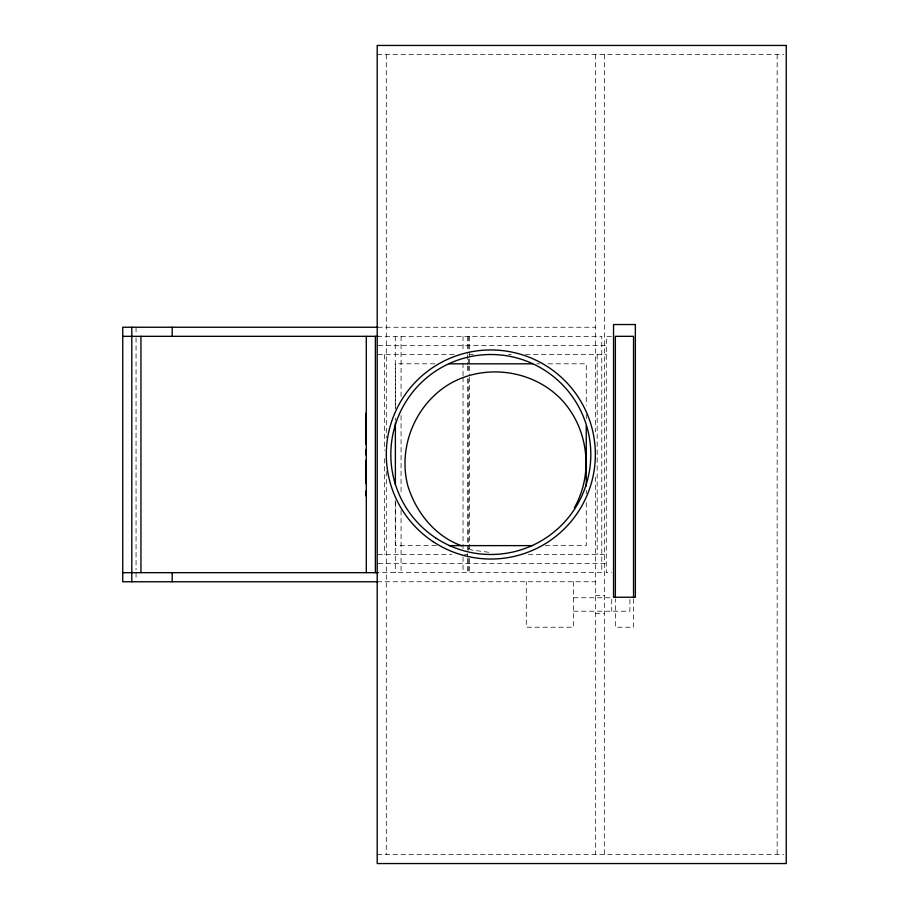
<?xml version="1.0" encoding="UTF-8"?>
<svg xmlns="http://www.w3.org/2000/svg" width="909" height="909" viewBox="0 0 909 909"><rect width="100%" height="100%" fill="white"/><g stroke="black" fill="none" stroke-linecap="round" stroke-linejoin="round"><path stroke-width="0.68" stroke-dasharray="4.54 3.41" d="M377.201 54.54L783.649 54.54M377.803 327.24L595.361 327.24M377.201 336.33L601.792 336.33L601.792 572.67L377.201 572.67M611.462 336.33L606.269 336.33L606.269 572.67L611.462 572.67M378.212 345.42L606.269 345.42M377.985 354.51L456.125 354.51M468.874 354.51L474.532 354.51M508.529 354.51L511.369 354.51M525.527 354.51L606.269 354.51M434.968 363.816L395.381 363.816L395.381 409.652M536.776 363.816L539.605 363.816M548.093 363.816L586.271 363.816L586.271 405.494M436.388 545.616L395.381 545.616L395.381 500.734M545.264 545.616L586.271 545.616L586.271 501.654M377.985 554.49L451.875 554.49M464.624 554.49L467.453 554.49M528.368 554.49L606.269 554.49M378.212 563.58L606.269 563.58M377.201 581.76L595.361 581.76M595.361 595.418L604.451 595.418M573.545 597.77L611.723 597.77L611.723 611.2M573.545 611.2L629.903 611.2L629.903 598.452M595.361 613.552L604.451 613.552M377.201 854.46L783.649 854.46M488.724 552.274L472.112 550.093L465.669 547.423M777.161 54.54L777.161 854.46M633.539 598.826L633.539 627.21L615.359 627.21L615.359 598.826M604.451 54.54L604.451 854.46M597.179 354.51L597.179 554.49M595.361 54.54L595.361 431.911M595.361 477.089L595.361 854.46M586.271 414.436L586.271 418.685M586.271 490.315L586.271 493.814M573.545 581.76L573.545 627.21L526.277 627.21L526.277 581.76M469.453 336.33L469.453 357.555M469.453 358.975L469.453 364.634M469.453 366.054L469.453 375.951M469.453 377.371L469.453 550.025M469.453 558.512L469.453 572.67M468.465 336.33L468.465 350.488M468.465 358.975L468.465 364.634M468.465 366.054L468.465 373.122M468.465 378.792L468.465 550.025M468.465 558.512L468.465 572.67M467.578 336.33L467.578 353.317M467.578 354.726L467.578 364.634M467.578 366.054L467.578 373.122M467.578 378.792L467.578 557.103M467.578 558.512L467.578 572.67M463.033 336.33L463.033 351.897M463.033 363.214L463.033 375.951M463.033 377.371L463.033 548.616M463.033 557.103L463.033 572.67M401.062 336.33L401.062 397.188M401.062 415.583L401.062 493.417M401.062 510.403L401.062 572.67M395.381 417.958L395.381 420.731M395.29 336.33L395.29 408.505M395.29 500.495L395.29 572.67M386.291 54.54L386.291 437.559M386.291 471.441L386.291 854.46M384.473 354.51L384.473 450.409M384.473 458.591L384.473 554.49M136.055 327.24L136.055 333.728M136.055 337.75L136.055 569.841M136.055 572.67L136.055 579.158"/><path stroke-width="1.36" d="M574.363 507.745C594.259 472.828 588.168 426.582 559.921 398.017C531.345 369.758 485.099 363.668 450.194 383.564C415.504 403.857 397.653 446.944 407.834 485.815C415.981 512.312 435.15 536.469 461.795 545.82M377.803 327.24L122.749 327.24L122.749 581.76L377.803 581.76M122.749 336.33L378.11 336.33M449.114 363.816L532.538 363.816M449.114 545.616L532.538 545.616M122.749 572.67L378.11 572.67M633.539 597.418L633.539 336.33L615.359 336.33L615.359 597.418M586.271 425.787L586.271 486.054M395.381 422.946L395.381 484.633M375.383 336.33L375.383 572.67M366.293 336.33L366.293 572.67M366.02 413.118L366.02 444.376M366.02 449.455L366.02 455.148M366.02 460.079L366.02 483.736M366.02 490.871L366.02 495.882M172.187 327.24L172.187 336.33M172.187 572.67L172.187 581.76M140.94 336.33L140.94 572.67M131.794 327.24L131.794 581.76M786.251 45.45L377.201 45.45L377.201 863.55L786.251 863.55L786.251 45.45M635.357 324.536L613.541 324.536L613.541 597.236L635.357 597.236L635.357 324.536M435.627 537.878A99.99 99.99 0 0 0 590.623 460.613A99.99 99.99 0 0 0 446.217 365.009A99.99 99.99 0 0 0 435.627 537.878M433.127 541.662A104.535 104.535 0 0 0 595.168 460.886A104.535 104.535 0 0 0 444.183 360.941A104.535 104.535 0 0 0 433.127 541.662"/></g></svg>
